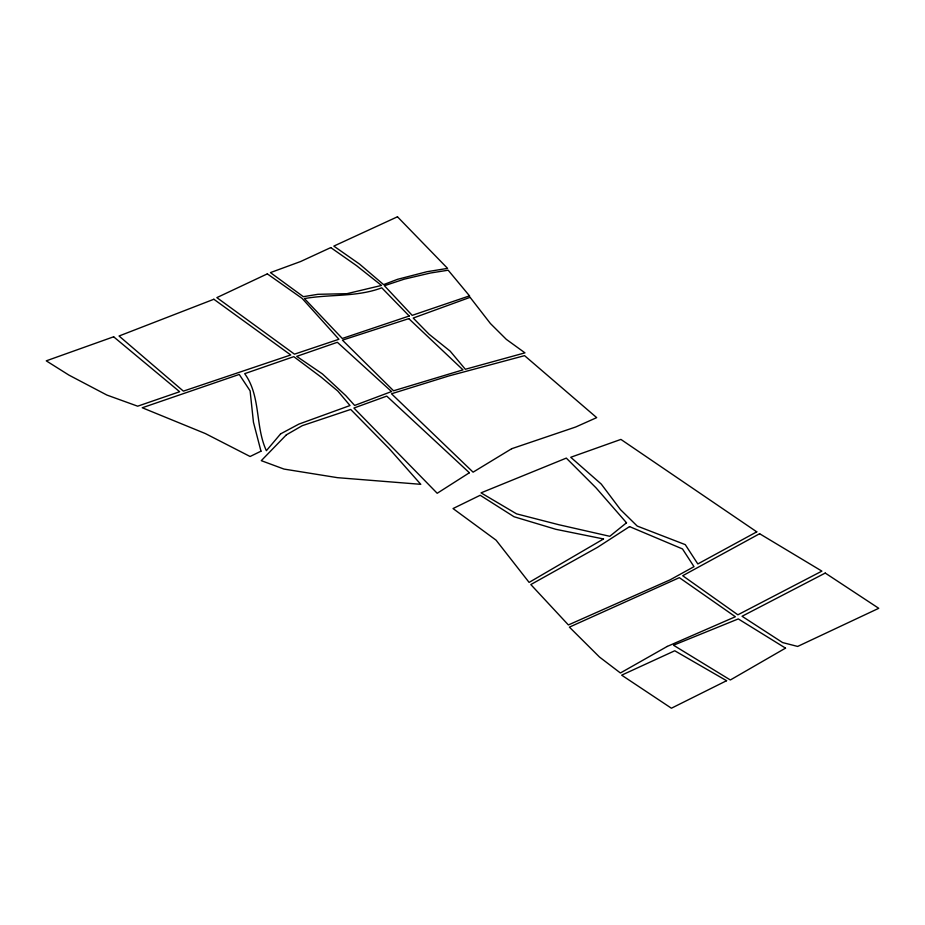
<?xml version="1.0" encoding="UTF-8"?>
<svg xmlns="http://www.w3.org/2000/svg" width="925" height="925" viewBox="0 0 925 925"><rect width="100%" height="100%" fill="white"/><g stroke="black" fill="none" stroke-linecap="round" stroke-linejoin="round"><path stroke-width="1.39" d="M280.599 433.883L266.377 450.695C255.011 426.217 261.07 396.189 244.697 373.665L293.803 356.657L321.229 377.192L337.822 391.067L350.008 405.532L298.879 424.101L280.599 433.883M286.345 434.854L261.289 460.662L283.975 469.067L337.475 477.67L420.771 484.318L388.951 448.347L350.691 409.44L302.267 425.673L286.345 434.854M626.503 522.787L609.783 536.303L558.793 524.718L516.566 513.861L481.035 492.863L566.308 458.106L595.989 487.787L626.503 522.787M629.555 526.602L597.469 547.346L530.823 584.554L568.389 624.942L670.151 579.813L694.004 566.667L682.488 548.93L629.555 526.602M469.368 472.756L437.201 493.279L353.905 408.041L386.754 396.12L469.368 472.756M511.698 448.706L473.091 472.166L391.495 393.772L448.717 375.989L524.567 355.651L596.683 417.626L575.697 427.003L511.698 448.706M603.516 538.963L529.112 582.403L496.078 540.165L453.03 508.553L480.202 495.268L514.057 516.751L555.856 529.308L603.516 538.963M785.533 648.124L730.345 679.979L673.493 645.222L738.289 618.918L785.533 648.124M667.226 646.436L620.409 672.984L599.504 657.051L569.407 627.127L679.355 577.651L735.363 616.744L667.226 646.436M759.61 533.725L682.696 575.72L737.872 614.813L821.897 571.13L759.61 533.725M756.766 531.852L697.82 563.949L685.275 544.64L637.209 526.059L620.49 509.64L601.25 484.064L570.737 457.274L620.906 439.41L756.766 531.852M825.239 573.061L742.058 616.27L782.608 642.574L797.651 646.436L878.75 608.303L825.239 573.061M726.587 680.707L671.411 708.215L621.658 675.157L674.753 650.772L726.587 680.707M260.977 451.192L250.108 456.499L205.373 433.571L142.253 407.752L239.24 374.44L250.108 390.859L253.45 422.228L260.977 451.192M267.325 273.869L216.855 297.619L294.474 354.159L338.908 339.267L302.151 298.417L267.325 273.869M330.768 247.588L300.59 261.532L270.424 272.609L303.342 296.682L317.876 294.312L346.944 293.676L381.505 285.443L356.541 265.648L330.768 247.588M397.472 216.785L333.821 246.108L359.547 264.088L383.597 284.623L397.472 279.338L426.934 271.719L447.584 268.389L397.472 216.785M213.86 299.261L119.047 336.006L183.381 391.136L290.728 354.969L213.86 299.261M391.541 391.553L354.633 405.439L345.823 395.669L322.467 373.966L296.728 356.368L337.359 342.296L391.541 391.553M470.097 297.33L413.209 318.05L429.119 334.283L450.117 351.095L465.356 369.272L524.949 352.853L506.322 339.359L490.412 323.53L470.097 297.33M113.636 336.792L46.25 360.842L68.936 375.111L106.861 395.044L137.675 406.191L179.658 391.726L113.636 336.792M469.507 295.861L412.192 315.356L384.418 285.721L404.19 279.177L430.403 273.025L448.174 270.204L469.507 295.861M409.208 316.003L342.285 338.481L304.441 298.578C330.005 294.058 356.807 297.26 381.782 287.814L409.208 316.003M408.804 318.639L342.435 340.146L393.564 390.778L462.986 369.861L408.804 318.639"/></g></svg>
